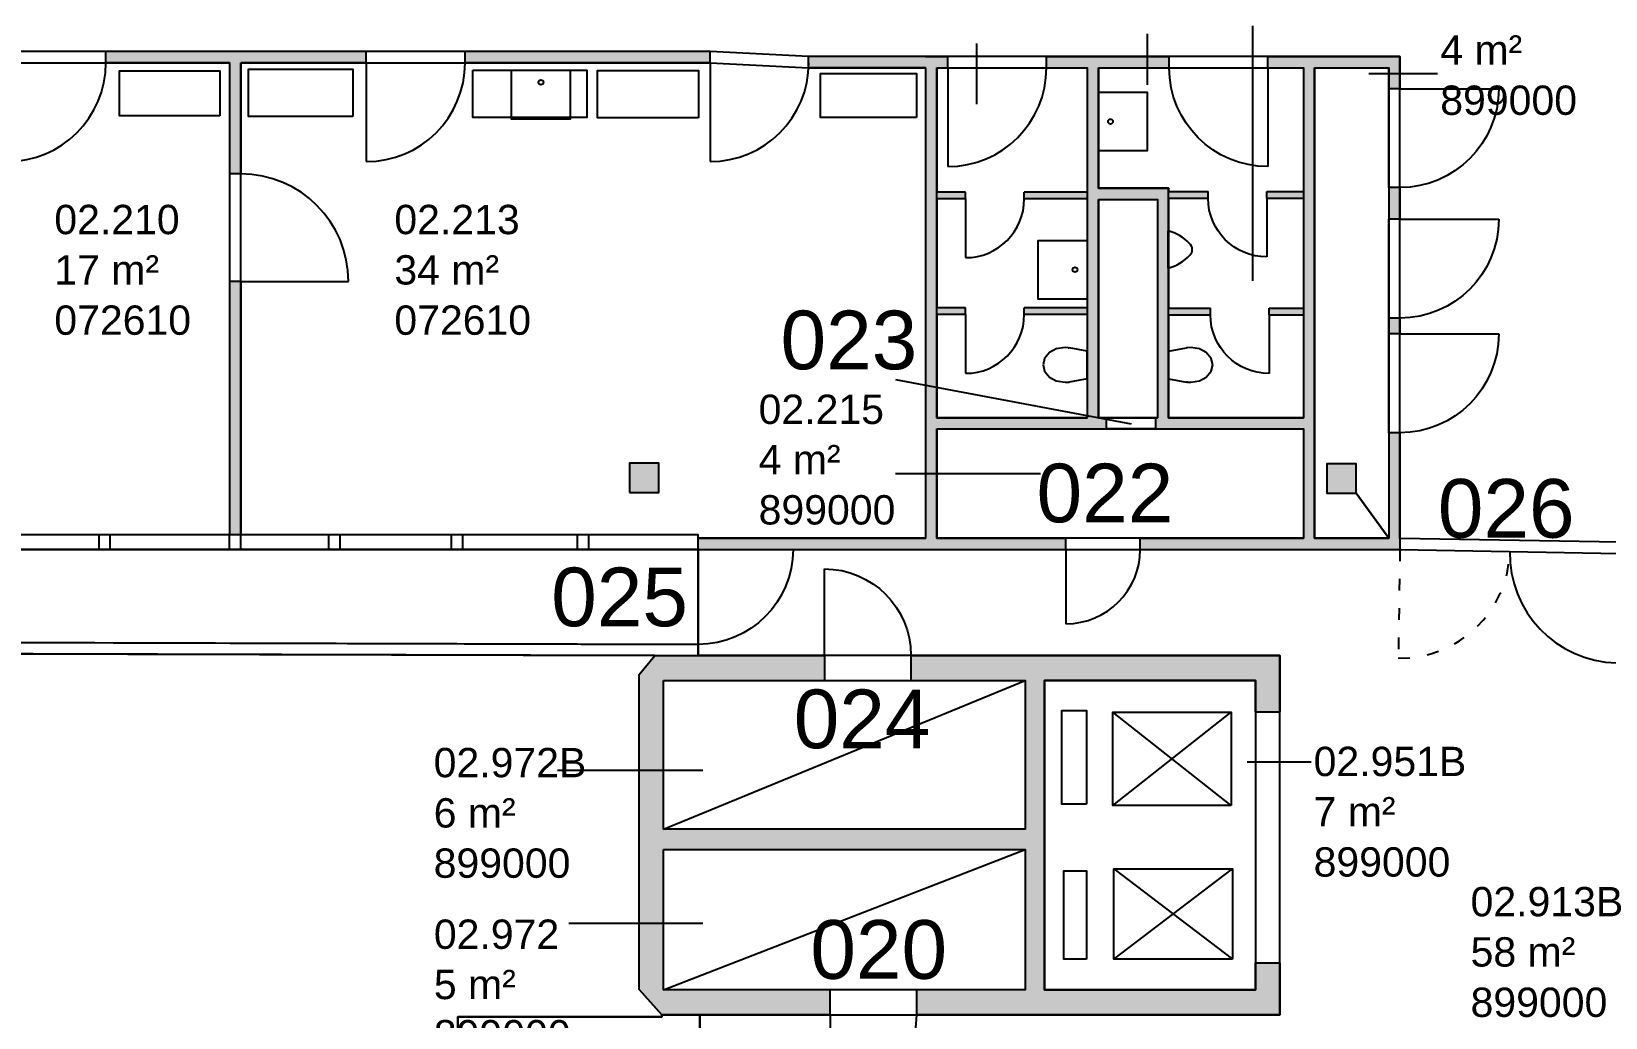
# Model space of a CAD drawing. Header units: metres. Extents: x -1 to 148, y -1 to 108.
# Drawn here: x 28.8 to 44.89, y 52.42 to 62.51 of the extents above; entities that cross this region are included whole.
import ezdxf

# ---------------------------------------------------------------- set-up
doc = ezdxf.new("R2010")
doc.units = ezdxf.units.M
doc.header["$MEASUREMENT"] = 0
doc.linetypes.add('ACAD_ISO03W100', pattern=[30, 12, -18])
doc.layers.get('0').update_dxf_attribs({"linetype": 'CONTINUOUS'})
for name, color, linetype in [('BEMASZUNG', 8, 'CONTINUOUS'), ('Unchanged', 8, 'CONTINUOUS'), ('Unchanged Layer Off', 2, 'CONTINUOUS')]:
    doc.layers.add(name, color=color, linetype=linetype)
doc.styles.add('ARIAL', font='arial.ttf')
doc.dimstyles.new('Meter_Bem', dxfattribs={"dimtxt": 0.35, "dimasz": 0.015, "dimexe": 0, "dimexo": 0.1, "dimgap": 0.05, "dimtad": 1, "dimzin": 0, "dimdsep": 46, "dimtxsty": 'ARIAL', "dimblk1": 'mass1', "dimblk2": 'mass2', "dimsah": 1, "dimcen": 0.125, "dimse1": 1, "dimse2": 1, "dimclrd": 256, "dimclre": 1, "dimclrt": 256, "dimazin": 0, "dimtp": 102033525.0, "dimtm": 1, "dimtfac": 1, "dimtix": 1, "dimtmove": 2, "dimatfit": 3, "dimldrblk": 'mass2', "dimfxl": 1, "dimtolj": 1, "dimtzin": 0, "dimlwd": -1, "dimarcsym": 0})

# ---------------------------------------------------------------- blocks, each defined once
blk = doc.blocks.new('Tuer')
at = {"layer": 'Unchanged'}
blk.add_line((0, 0), (0, 0.82), dxfattribs=at)
blk.add_arc((0, 0), 0.82, 90, 180, dxfattribs=at)
blk = doc.blocks.new('Ausgussbecken')
at = {"layer": 'Unchanged'}
blk.add_lwpolyline([(-0.185, 0), (0.415, 0), (0.415, -0.5), (-0.185, -0.5)], close=True, dxfattribs=at)
at = {"layer": 'Unchanged', "linetype": 'Continuous'}
blk.add_circle((0.115, -0.124), 0.0253, dxfattribs=at)
blk = doc.blocks.new('WC')
at = {"layer": 'Unchanged', "linetype": 'Continuous'}
for p, q in [((-0.141, 0), (-0.176, -0.182)), ((0.141, 0), (-0.141, 0)), ((0.141, 0), (0.176, -0.182)), ((-0.176, -0.194), (-0.177, -0.226)), ((-0.177, -0.226), (-0.163, -0.315)), ((-0.176, -0.194), (-0.176, -0.182)), ((-0.163, -0.315), (-0.126, -0.385)), ((0.126, -0.385), (0.163, -0.315)), ((0.163, -0.315), (0.177, -0.226)), ((0.176, -0.194), (0.176, -0.182)), ((0.177, -0.226), (0.176, -0.194)), ((-0.126, -0.385), (-0.065, -0.436)), ((-0.065, -0.436), (0, -0.451)), ((0, -0.451), (0.065, -0.436)), ((0.065, -0.436), (0.126, -0.385))]:
    blk.add_line(p, q, dxfattribs=at)
blk = doc.blocks.new('Urinal')
at = {"layer": 'Unchanged', "linetype": 'Continuous'}
blk.add_line((-0.19, 0), (0.19, 0), dxfattribs=at)
for centre, radius, start, end in [((0.239, 0.104), 0.441, 193.5791, 227.6623), ((-0.239, 0.104), 0.441, 313.1365, 346.4209), ((0, -0.164), 0.0828, 225.0232, 318.9322)]:
    blk.add_arc(centre, radius, start, end, dxfattribs=at)
blk = doc.blocks.new('Raumstempel')
at = {"layer": 'Unchanged', "linetype": 'ByBlock', "style": 'ARIAL'}
for tag, p in [('HOERSAALNUMMER', (0, 1.029)), ('ANZAHL PLAETZE', (0, 0.514)), ('RAUMNUMMER', (0, 0)), ('FLÄCHE', (0, -0.514)), ('INSTITUTSNUMMER1', (0, -1.029)), ('INSTITUTSNUMMER2', (0, -1.543))]:
    blk.add_attdef(tag, p, '', height=0.3, dxfattribs=at)
blk = doc.blocks.new('mass1')
at = {"layer": 'Unchanged'}
for p, q in [((0, 25.5), (0, -12.75)), ((-5, -5), (5, 5)), ((-5, 0), (5, 0))]:
    blk.add_line(p, q, dxfattribs=at)
blk = doc.blocks.new('mass2')
at = {"layer": 'Unchanged'}
for p, q in [((0, -25.5), (0, 12.75)), ((5, 5), (-5, -5)), ((5, 0), (-5, 0))]:
    blk.add_line(p, q, dxfattribs=at)
blk = doc.blocks.new('*D12')
at = {"layer": 'BEMASZUNG', "transparency": 16777216}
blk.add_line((-1, 1.015), (-1, 106.295), dxfattribs=at)
at = {"layer": 'BEMASZUNG', "transparency": 16777216, "xscale": 0.015, "yscale": 0.015, "zscale": 0.015}
for name, p, rotation in [('mass2', (-1, 106.31), 90), ('mass1', (-1, 1), 270)]:
    blk.add_blockref(name, p, dxfattribs=dict(at, rotation=rotation))
at = {"layer": 'BEMASZUNG', "transparency": 16777216, "insert": (-1.229, 53.655), "char_height": 0.35, "attachment_point": 5, "rotation": 90, "style": 'ARIAL'}
blk.add_mtext('\\A1;105.31', dxfattribs=at)

msp = doc.modelspace()

# ---------------------------------------------------------------- hatches: boundary and pattern name
at = {"layer": 'Unchanged'}
h = msp.add_hatch(color=256, dxfattribs=at)
h.paths.add_polyline_path([(32.221, 62.301), (29.558, 62.301), (29.558, 62.186), (30.824, 62.186), (30.824, 61.05), (30.939, 61.05), (30.939, 62.186), (32.221, 62.186)])
h.paths.add_polyline_path([(35.736, 62.301), (33.231, 62.301), (33.231, 62.186), (35.736, 62.186)])
h.paths.add_polyline_path([(30.939, 59.95), (30.824, 59.95), (30.824, 57.36), (30.939, 57.36)])
h = msp.add_hatch(color=256, dxfattribs=at)
h.paths.add_polyline_path([(41.803, 58.557), (40.425, 58.557), (40.425, 59.609), (40.853, 59.609), (40.853, 59.679), (40.425, 59.679), (40.425, 60.802), (40.829, 60.802), (40.829, 60.872), (40.425, 60.872), (40.425, 60.903), (39.707, 60.903), (39.707, 62.135), (40.431, 62.135), (40.431, 62.25), (39.176, 62.25), (39.176, 62.135), (39.592, 62.135), (39.592, 60.864), (38.949, 60.864), (38.949, 60.794), (39.592, 60.794), (39.592, 59.681), (38.949, 59.681), (38.949, 59.611), (39.592, 59.611), (39.592, 58.557), (38.054, 58.557), (38.054, 59.611), (38.349, 59.611), (38.349, 59.681), (38.054, 59.681), (38.054, 60.794), (38.349, 60.794), (38.349, 60.864), (38.054, 60.864), (38.054, 62.135), (38.166, 62.135), (38.166, 62.25), (37.939, 62.25), (36.744, 62.25), (36.744, 62.135), (37.939, 62.135), (37.939, 57.325), (35.614, 57.325), (35.614, 57.21), (39.375, 57.21), (39.375, 57.325), (38.054, 57.325), (38.054, 58.442), (39.788, 58.442), (39.788, 58.557), (39.707, 58.557), (39.707, 60.788), (40.31, 60.788), (40.31, 58.557), (40.295, 58.557), (40.295, 58.442), (41.803, 58.442), (41.803, 57.325), (40.135, 57.325), (40.135, 57.21), (42.791, 57.21), (42.791, 58.404), (42.676, 58.404), (42.676, 57.325), (41.918, 57.325), (41.918, 62.135), (42.676, 62.135), (42.676, 61.921), (42.791, 61.921), (42.791, 62.25), (41.441, 62.25), (41.441, 62.135), (41.803, 62.135), (41.803, 60.872), (41.429, 60.872), (41.429, 60.802), (41.803, 60.802), (41.803, 59.679), (41.453, 59.679), (41.453, 59.609), (41.803, 59.609)])
h.paths.add_polyline_path([(42.791, 59.414), (42.791, 59.576), (42.676, 59.576), (42.676, 59.414)])
h.paths.add_polyline_path([(42.791, 60.911), (42.676, 60.911), (42.676, 60.586), (42.791, 60.586)], flags=17)
for points in [[(35.211, 57.793), (35.211, 58.093), (34.911, 58.093), (34.911, 57.793)], [(42.344, 57.786), (42.344, 58.086), (42.044, 58.086), (42.044, 57.786)], [(35.259, 54.14), (35.259, 54.349), (35.259, 55.869), (35.614, 55.869), (35.614, 56.126), (35.171, 56.125), (35.011, 55.932), (35.011, 52.711), (35.242, 52.45), (35.633, 52.45), (35.633, 52.706), (35.259, 52.706)]]:
    msp.add_hatch(color=256, dxfattribs=at).paths.add_polyline_path(points)
h = msp.add_hatch(color=256, dxfattribs=at)
h.paths.add_polyline_path([(41.563, 52.981), (41.315, 52.981), (41.315, 52.706), (39.157, 52.706), (39.157, 55.869), (41.315, 55.869), (41.315, 55.55), (41.563, 55.55), (41.563, 56.126), (37.79, 56.126), (37.79, 55.869), (38.958, 55.869), (38.958, 54.349), (35.259, 54.349), (35.259, 54.14), (38.958, 54.14), (38.958, 52.706), (37.85, 52.706), (37.85, 52.45), (41.563, 52.45)])
h.paths.add_polyline_path([(36.905, 56.126), (35.614, 56.126), (35.614, 55.869), (36.905, 55.869)], flags=17)
h.paths.add_polyline_path([(36.965, 52.706), (35.633, 52.706), (35.633, 52.45), (36.965, 52.45)])

# ---------------------------------------------------------------- linework, layer by layer
for p, q in [((40.206, 62.482), (40.206, 61.961)), ((41.283, 62.564), (41.283, 59.956)), ((29.558, 62.186), (29.558, 62.301)), ((32.221, 62.301), (29.558, 62.301)), ((32.221, 62.186), (32.221, 62.301)), ((35.736, 62.301), (33.231, 62.301)), ((33.231, 62.186), (33.231, 62.301)), ((35.736, 62.186), (35.736, 62.301)), ((38.461, 62.384), (38.461, 61.765)), ((30.824, 62.186), (29.558, 62.186)), ((30.824, 62.186), (30.824, 61.05)), ((30.939, 62.186), (30.939, 61.05)), ((32.221, 62.186), (30.939, 62.186)), ((35.736, 62.186), (33.231, 62.186)), ((37.939, 62.25), (36.744, 62.25)), ((36.744, 62.135), (36.744, 62.25)), ((37.939, 62.135), (36.744, 62.135)), ((37.939, 62.25), (38.166, 62.25)), ((37.939, 62.135), (37.939, 57.325)), ((38.054, 62.135), (38.054, 60.864)), ((38.054, 62.135), (38.166, 62.135)), ((38.166, 62.135), (38.166, 62.25)), ((39.176, 62.135), (39.176, 62.25)), ((39.176, 62.25), (40.431, 62.25)), ((39.176, 62.135), (39.592, 62.135)), ((39.592, 62.135), (39.592, 60.864)), ((39.707, 62.135), (39.707, 60.903)), ((39.707, 62.135), (40.431, 62.135)), ((40.431, 62.135), (40.431, 62.25)), ((41.441, 62.135), (41.441, 62.25)), ((41.441, 62.25), (42.791, 62.25)), ((41.441, 62.135), (41.803, 62.135)), ((41.803, 62.135), (41.803, 60.872)), ((41.918, 62.135), (41.918, 57.325)), ((41.918, 62.135), (42.676, 62.135)), ((42.676, 61.921), (42.676, 62.135)), ((42.791, 62.25), (42.791, 61.921)), ((43.175, 62.075), (42.474, 62.075)), ((42.791, 61.921), (42.676, 61.921)), ((42.676, 60.911), (42.676, 61.921)), ((30.939, 61.05), (30.824, 61.05)), ((38.349, 60.864), (38.054, 60.864)), ((38.349, 60.794), (38.349, 60.864)), ((39.592, 60.864), (38.949, 60.864)), ((38.949, 60.794), (38.949, 60.864)), ((39.707, 60.903), (40.425, 60.903)), ((40.425, 60.903), (40.425, 60.872)), ((40.425, 60.872), (40.829, 60.872)), ((40.829, 60.802), (40.829, 60.872)), ((41.429, 60.802), (41.429, 60.872)), ((41.429, 60.872), (41.803, 60.872)), ((42.791, 60.911), (42.676, 60.911)), ((42.676, 60.911), (42.676, 60.586)), ((42.791, 60.911), (42.791, 60.586)), ((38.349, 60.794), (38.054, 60.794)), ((38.054, 60.794), (38.054, 59.681)), ((39.592, 60.794), (38.949, 60.794)), ((39.592, 60.794), (39.592, 59.681)), ((39.707, 60.788), (40.31, 60.788)), ((39.707, 60.788), (39.707, 58.557)), ((40.31, 60.788), (40.31, 58.557)), ((40.425, 60.802), (40.829, 60.802)), ((40.425, 60.802), (40.425, 59.679)), ((41.429, 60.802), (41.803, 60.802)), ((41.803, 60.802), (41.803, 59.679)), ((42.791, 60.586), (42.676, 60.586)), ((42.676, 59.576), (42.676, 60.586)), ((30.939, 59.95), (30.824, 59.95)), ((30.824, 59.95), (30.824, 57.36)), ((30.939, 59.95), (30.939, 57.36)), ((38.349, 59.681), (38.054, 59.681)), ((38.349, 59.611), (38.054, 59.611)), ((38.054, 59.611), (38.054, 58.557)), ((38.349, 59.611), (38.349, 59.681)), ((39.592, 59.681), (38.949, 59.681)), ((38.949, 59.611), (38.949, 59.681)), ((39.592, 59.611), (38.949, 59.611)), ((39.592, 59.611), (39.592, 58.557)), ((40.425, 59.679), (40.853, 59.679)), ((40.425, 59.609), (40.853, 59.609)), ((40.425, 59.609), (40.425, 58.557)), ((40.853, 59.609), (40.853, 59.679)), ((41.453, 59.609), (41.453, 59.679)), ((41.453, 59.679), (41.803, 59.679)), ((41.453, 59.609), (41.803, 59.609)), ((41.803, 59.609), (41.803, 58.557)), ((42.791, 59.576), (42.676, 59.576)), ((42.676, 59.414), (42.676, 59.576)), ((42.791, 59.576), (42.791, 59.414)), ((42.791, 59.414), (42.676, 59.414)), ((42.676, 58.404), (42.676, 59.414)), ((38.054, 58.557), (39.592, 58.557)), ((38.054, 58.442), (39.788, 58.442)), ((38.054, 58.442), (38.054, 57.325)), ((39.707, 58.557), (39.788, 58.557)), ((39.788, 58.557), (39.788, 58.442)), ((39.788, 58.557), (40.295, 58.557)), ((40.295, 58.442), (39.788, 58.442)), ((40.295, 58.442), (40.295, 58.557)), ((40.295, 58.557), (40.31, 58.557)), ((40.295, 58.442), (41.803, 58.442)), ((40.425, 58.557), (41.803, 58.557)), ((41.803, 58.442), (41.803, 57.325)), ((42.791, 58.404), (42.676, 58.404)), ((42.676, 58.404), (42.676, 57.325)), ((42.791, 58.404), (42.791, 57.21)), ((37.632, 57.985), (39.116, 57.985)), ((30.939, 57.36), (27.31, 57.36)), ((29.488, 57.21), (29.488, 57.36)), ((29.603, 57.21), (29.603, 57.36)), ((30.824, 57.21), (30.824, 57.36)), ((30.939, 57.36), (30.824, 57.36)), ((35.614, 57.36), (30.939, 57.36)), ((30.939, 57.21), (30.939, 57.36)), ((31.838, 57.21), (31.838, 57.36)), ((31.953, 57.21), (31.953, 57.36)), ((33.093, 57.21), (33.093, 57.36)), ((33.208, 57.21), (33.208, 57.36)), ((34.38, 57.21), (34.38, 57.36)), ((34.495, 57.21), (34.495, 57.36)), ((35.614, 57.21), (35.614, 57.36)), ((35.614, 57.325), (37.939, 57.325)), ((38.054, 57.325), (39.375, 57.325)), ((39.375, 57.21), (39.375, 57.325)), ((40.135, 57.21), (40.135, 57.325)), ((40.135, 57.325), (41.803, 57.325)), ((41.918, 57.325), (42.676, 57.325)), ((30.939, 57.21), (27.31, 57.21)), ((35.614, 57.21), (30.939, 57.21)), ((35.614, 57.21), (39.375, 57.21)), ((35.614, 57.21), (35.614, 56.239)), ((40.135, 57.21), (42.791, 57.21)), ((4.652, 56.208), (35.171, 56.125)), ((4.767, 56.323), (35.614, 56.239)), ((35.614, 56.239), (35.614, 56.126)), ((35.011, 55.932), (35.171, 56.125)), ((35.171, 56.125), (35.614, 56.126)), ((35.614, 56.126), (36.905, 56.126)), ((36.905, 56.126), (36.905, 55.869)), ((37.79, 56.126), (37.79, 55.869)), ((37.79, 56.126), (41.563, 56.126)), ((35.259, 54.349), (35.259, 55.869)), ((35.259, 55.869), (35.614, 55.869)), ((35.259, 54.349), (38.958, 55.869)), ((35.614, 55.869), (36.905, 55.869)), ((36.905, 55.869), (37.79, 55.869)), ((37.79, 55.869), (38.958, 55.869)), ((38.958, 55.869), (38.958, 54.349)), ((41.066, 54.59), (39.855, 55.547)), ((39.855, 54.59), (41.066, 55.547)), ((41.315, 55.55), (41.563, 55.55)), ((41.315, 55.55), (41.315, 52.981)), ((34.177, 54.952), (35.661, 54.952)), ((41.228, 55.038), (41.884, 55.038)), ((38.958, 54.349), (35.259, 54.349)), ((35.259, 52.706), (35.259, 54.14)), ((35.259, 54.14), (38.958, 54.14)), ((35.259, 52.706), (38.958, 54.14)), ((38.958, 54.14), (38.958, 52.706)), ((39.866, 53.944), (41.078, 53.02)), ((39.866, 53.02), (41.078, 53.944)), ((35.661, 53.384), (34.291, 53.384)), ((41.315, 52.981), (41.563, 52.981)), ((35.011, 52.711), (35.242, 52.45)), ((35.633, 52.706), (35.259, 52.706)), ((36.965, 52.706), (35.633, 52.706)), ((36.965, 52.45), (36.965, 52.706)), ((37.85, 52.706), (36.965, 52.706)), ((37.85, 52.45), (37.85, 52.706)), ((38.958, 52.706), (37.85, 52.706)), ((35.242, 52.429), (33.158, 52.429)), ((33.158, 52.429), (33.158, 23.909)), ((35.242, 52.45), (35.242, 52.429)), ((35.242, 52.45), (35.633, 52.45)), ((35.633, 52.314), (35.633, 52.45))]:
    msp.add_line(p, q, dxfattribs=at)
at = {"layer": 'Unchanged', "linetype": 'ACAD_ISO03W100', "ltscale": 0.01}
msp.add_line((42.791, 57.21), (42.773, 56.099), dxfattribs=at)
at = {"layer": 'Unchanged'}
for points in [[(30.724, 61.645), (29.696, 61.645), (29.696, 62.105), (30.724, 62.105)], [(32.085, 61.639), (31.017, 61.639), (31.017, 62.123), (32.085, 62.123)], [(33.309, 62.111), (34.475, 62.111), (34.475, 61.626), (33.309, 61.626)], [(35.619, 61.624), (34.586, 61.624), (34.586, 62.107), (35.619, 62.107)], [(37.846, 61.627), (36.865, 61.627), (36.865, 62.077), (37.846, 62.077)], [(34.911, 57.793), (35.211, 57.793), (35.211, 58.093), (34.911, 58.093)], [(42.044, 57.786), (42.344, 57.786), (42.344, 58.086), (42.044, 58.086)], [(39.587, 54.606), (39.332, 54.606), (39.332, 55.563), (39.587, 55.563)], [(41.066, 54.59), (39.855, 54.59), (39.855, 55.547), (41.066, 55.547)], [(39.585, 53.02), (39.355, 53.02), (39.355, 53.924), (39.585, 53.924)], [(41.078, 53.02), (39.866, 53.02), (39.866, 53.944), (41.078, 53.944)]]:
    msp.add_lwpolyline(points, close=True, dxfattribs=at)
for points in [[(41.563, 56.126), (41.563, 55.55)], [(35.011, 52.711), (35.011, 55.932)], [(41.315, 55.55), (41.315, 55.869), (39.157, 55.869), (39.157, 52.706), (41.315, 52.706), (41.315, 52.981)], [(41.563, 52.981), (41.563, 52.45), (37.85, 52.45)], [(36.965, 52.45), (35.633, 52.45)]]:
    msp.add_lwpolyline(points, dxfattribs=at)
at = {"layer": 'Unchanged', "linetype": 'ACAD_ISO03W100', "ltscale": 0.01}
msp.add_arc((42.797, 57.216), 1.117, 268.7442, 358.7442, dxfattribs=at)
at = {"layer": 'Unchanged'}
msp.add_arc((45.031, 57.167), 1.117, 178.7442, 268.7442, dxfattribs=at)
at = {"layer": 'Unchanged Layer Off'}
msp.add_line((37.632, 58.949), (40.042, 58.495), dxfattribs=at)
at = {"layer": 'Unchanged Layer Off', "flags": 128}
for points in [[(45.031, 80.076), (45.031, 57.284), (42.791, 57.323), (42.791, 62.25), (36.744, 62.25), (35.736, 62.301), (6.92, 62.301), (5.91, 62.301), (5.839, 62.301), (5.828, 64.589)], [(44.893, 51.343), (42.753, 51.351), (35.633, 51.376), (35.633, 52.45), (35.242, 52.45), (35.011, 52.711), (35.011, 55.932), (35.171, 56.125), (4.652, 56.208), (4.652, 58.576), (4.532, 58.576), (4.532, 58.223), (4.421, 58.114), (4.421, 57.237), (4.565, 57.092), (4.565, 52.337), (3.683, 51.444), (2.097, 51.444), (1.252, 52.303), (1.252, 57.042), (1.35, 57.136), (1.35, 58.088), (1, 58.433), (1, 72.106)], [(44.893, 51.343), (42.753, 51.351), (35.633, 51.376), (35.633, 52.45), (41.563, 52.45), (41.563, 56.126), (35.614, 56.126), (35.614, 57.21), (35.614, 57.21), (42.791, 57.21), (45.031, 57.167)], [(33.158, 23.909), (33.158, 52.429), (35.242, 52.429), (35.242, 52.45), (35.633, 52.45), (35.633, 51.376), (42.753, 51.351), (44.893, 51.343)]]:
    msp.add_lwpolyline(points, dxfattribs=at)
for points in [[(27.31, 62.186), (30.824, 62.186), (30.824, 57.36), (27.31, 57.36), (27.683, 57.79), (27.983, 57.79), (27.983, 58.09), (27.683, 58.09), (27.683, 57.79), (27.31, 57.36)], [(30.939, 62.186), (32.221, 62.186), (33.231, 62.186), (35.736, 62.186), (36.744, 62.135), (37.939, 62.135), (37.939, 57.325), (35.614, 57.325), (35.614, 57.36), (30.939, 57.36)], [(38.054, 62.135), (39.592, 62.135), (39.592, 58.557), (38.054, 58.557), (38.054, 62.135)], [(39.707, 62.135), (41.803, 62.135), (41.803, 58.557), (40.425, 58.557), (40.425, 60.903), (39.707, 60.903)], [(41.918, 62.135), (42.676, 62.135), (42.676, 57.325), (42.344, 57.786), (42.344, 58.086), (42.044, 58.086), (42.044, 57.786), (42.344, 57.786), (42.676, 57.325), (41.918, 57.325)], [(39.707, 60.788), (40.31, 60.788), (40.31, 58.557), (39.707, 58.557), (39.707, 60.788)], [(4.767, 58.576), (5.725, 58.576), (5.725, 57.21), (35.614, 57.21), (35.614, 56.239), (4.767, 56.323), (4.767, 58.576)], [(38.054, 58.442), (41.803, 58.442), (41.803, 57.325), (38.054, 57.325), (38.054, 58.442)], [(35.259, 55.869), (38.958, 55.869), (38.958, 54.349), (35.259, 54.349), (35.259, 55.869)], [(39.157, 55.869), (41.315, 55.869), (41.315, 52.706), (39.157, 52.706), (39.157, 55.869)], [(35.259, 54.14), (38.958, 54.14), (38.958, 52.706), (35.259, 52.706), (35.259, 54.14)]]:
    msp.add_lwpolyline(points, close=True, dxfattribs=at)

# ---------------------------------------------------------------- block references
ref = msp.add_blockref('Raumstempel', (43.203, 63.197))
ref.add_attrib('RAUMNUMMER', '02.974B', (43.203, 62.683), dxfattribs={"layer": 'Unchanged', "color": 0, "linetype": 'ByBlock', "height": 0.3, "style": 'ARIAL'})
ref.add_attrib('FLÄCHE_NGF', '4 m²', (43.203, 62.168), dxfattribs={"layer": 'Unchanged', "color": 0, "linetype": 'ByBlock', "height": 0.3, "style": 'ARIAL'})
ref.add_attrib('NUTZER_1', '899000', (43.203, 61.654), dxfattribs={"layer": 'Unchanged', "color": 0, "linetype": 'ByBlock', "height": 0.3, "style": 'ARIAL'})
for p, xscale, yscale, zscale, rotation in [((28.548, 62.186), 1.231707317073273, 1.231707317073273, 1.231707317073273, 180), ((32.221, 62.186), 1.231707317073273, 1.231707317073273, 1.231707317073273, 180), ((35.736, 62.186), 1.231707317073273, 1.231707317073273, 1.231707317073273, 180), ((38.166, 62.135), 1.23170731707326, 1.23170731707326, 1.23170731707326, 180.0000000000021), ((41.441, 62.135), -1.23170731707326, 1.231707317073279, 1.231707317073278, 180), ((42.791, 61.921), -1.231707317073276, 1.231707317073294, 1.231707317073293, 269.9999999969405), ((30.939, 59.95), 1.341463414634251, 1.341463414634251, 1.341463414634251, 270), ((38.349, 60.794), 0.7317073170732158, 0.7317073170732158, 0.7317073170732158, 180), ((41.429, 60.802), -0.7317073170732158, 0.7317073170732371, 0.7317073170732374, 180), ((42.791, 60.586), -1.231707317073276, 1.231707317073294, 1.231707317073293, 269.9999999969405), ((38.349, 59.611), 0.7317073170732158, 0.7317073170732158, 0.7317073170732158, 180), ((41.453, 59.609), -0.7317073170732158, 0.7317073170732371, 0.7317073170732374, 180), ((42.791, 59.414), -1.231707317073276, 1.231707317073294, 1.231707317073293, 269.9999999969405), ((35.614, 57.21), -1.183692657763316, 1.18369265776333, 1.18369265776333, 270), ((39.375, 57.21), 0.9268292682927495, 0.9268292682927495, 0.9268292682927495, 180), ((36.965, 52.45), 1.079268292682997, 1.079268292682997, 1.079268292682997, 180)]:
    msp.add_blockref('Tuer', p, dxfattribs=dict(xscale=xscale, yscale=yscale, zscale=zscale, rotation=rotation))
msp.add_blockref('Ausgussbecken', (33.892, 62.111))
for name, p, rotation in [('Ausgussbecken', (39.707, 61.471), 90), ('Ausgussbecken', (39.592, 60.186), 270), ('Urinal', (40.42, 60.277), 89.99999999999436), ('WC', (39.592, 59.097), 270), ('WC', (40.425, 59.097), 90)]:
    msp.add_blockref(name, p, dxfattribs=dict(rotation=rotation))
ref = msp.add_blockref('Raumstempel', (29.031, 60.948))
ref.add_attrib('RAUMNUMMER', '02.210', (29.031, 60.434), dxfattribs={"layer": 'Unchanged', "color": 0, "linetype": 'ByBlock', "height": 0.3, "style": 'ARIAL'})
ref.add_attrib('FLÄCHE_NGF', '17 m²', (29.031, 59.919), dxfattribs={"layer": 'Unchanged', "color": 0, "linetype": 'ByBlock', "height": 0.3, "style": 'ARIAL'})
ref.add_attrib('NUTZER_1', '072610', (29.031, 59.405), dxfattribs={"layer": 'Unchanged', "color": 0, "linetype": 'ByBlock', "height": 0.3, "style": 'ARIAL'})
ref = msp.add_blockref('Raumstempel', (32.508, 60.948))
ref.add_attrib('RAUMNUMMER', '02.213', (32.508, 60.434), dxfattribs={"layer": 'Unchanged', "color": 0, "linetype": 'ByBlock', "height": 0.3, "style": 'ARIAL'})
ref.add_attrib('FLÄCHE_NGF', '34 m²', (32.508, 59.919), dxfattribs={"layer": 'Unchanged', "color": 0, "linetype": 'ByBlock', "height": 0.3, "style": 'ARIAL'})
ref.add_attrib('NUTZER_1', '072610', (32.508, 59.405), dxfattribs={"layer": 'Unchanged', "color": 0, "linetype": 'ByBlock', "height": 0.3, "style": 'ARIAL'})
ref = msp.add_blockref('Raumstempel', (36.233, 59.008))
ref.add_attrib('RAUMNUMMER', '02.215', (36.233, 58.493), dxfattribs={"layer": 'Unchanged', "color": 0, "linetype": 'ByBlock', "height": 0.3, "style": 'ARIAL'})
ref.add_attrib('FLÄCHE_NGF', '4 m²', (36.233, 57.979), dxfattribs={"layer": 'Unchanged', "color": 0, "linetype": 'ByBlock', "height": 0.3, "style": 'ARIAL'})
ref.add_attrib('NUTZER_1', '899000', (36.233, 57.465), dxfattribs={"layer": 'Unchanged', "color": 0, "linetype": 'ByBlock', "height": 0.3, "style": 'ARIAL'})
at = {"xscale": -1.079268292682997, "yscale": 1.079268292683018, "zscale": 1.079268292683018}
msp.add_blockref('Tuer', (36.905, 56.126), dxfattribs=at)
ref = msp.add_blockref('Raumstempel', (32.91, 55.394))
ref.add_attrib('RAUMNUMMER', '02.972B', (32.91, 54.88), dxfattribs={"layer": 'Unchanged', "color": 0, "linetype": 'ByBlock', "height": 0.3, "style": 'ARIAL'})
ref.add_attrib('FLÄCHE_NGF', '6 m²', (32.91, 54.366), dxfattribs={"layer": 'Unchanged', "color": 0, "linetype": 'ByBlock', "height": 0.3, "style": 'ARIAL'})
ref.add_attrib('NUTZER_1', '899000', (32.91, 53.852), dxfattribs={"layer": 'Unchanged', "color": 0, "linetype": 'ByBlock', "height": 0.3, "style": 'ARIAL'})
ref = msp.add_blockref('Raumstempel', (41.908, 55.406))
ref.add_attrib('RAUMNUMMER', '02.951B', (41.908, 54.892), dxfattribs={"layer": 'Unchanged', "color": 0, "linetype": 'ByBlock', "height": 0.3, "style": 'ARIAL'})
ref.add_attrib('FLÄCHE_NGF', '7 m²', (41.908, 54.378), dxfattribs={"layer": 'Unchanged', "color": 0, "linetype": 'ByBlock', "height": 0.3, "style": 'ARIAL'})
ref.add_attrib('NUTZER_1', '899000', (41.908, 53.864), dxfattribs={"layer": 'Unchanged', "color": 0, "linetype": 'ByBlock', "height": 0.3, "style": 'ARIAL'})
ref = msp.add_blockref('Raumstempel', (43.513, 53.972))
ref.add_attrib('RAUMNUMMER', '02.913B', (43.513, 53.458), dxfattribs={"layer": 'Unchanged', "color": 0, "linetype": 'ByBlock', "height": 0.3, "style": 'ARIAL'})
ref.add_attrib('FLÄCHE_NGF', '58 m²', (43.513, 52.944), dxfattribs={"layer": 'Unchanged', "color": 0, "linetype": 'ByBlock', "height": 0.3, "style": 'ARIAL'})
ref.add_attrib('NUTZER_1', '899000', (43.513, 52.429), dxfattribs={"layer": 'Unchanged', "color": 0, "linetype": 'ByBlock', "height": 0.3, "style": 'ARIAL'})
ref = msp.add_blockref('Raumstempel', (32.912, 53.64))
ref.add_attrib('RAUMNUMMER', '02.972 ', (32.912, 53.125), dxfattribs={"layer": 'Unchanged', "color": 0, "linetype": 'ByBlock', "height": 0.3, "style": 'ARIAL'})
ref.add_attrib('FLÄCHE_NGF', '5 m²', (32.912, 52.611), dxfattribs={"layer": 'Unchanged', "color": 0, "linetype": 'ByBlock', "height": 0.3, "style": 'ARIAL'})
ref.add_attrib('NUTZER_1', '899000', (32.912, 52.097), dxfattribs={"layer": 'Unchanged', "color": 0, "linetype": 'ByBlock', "height": 0.3, "style": 'ARIAL'})

# ---------------------------------------------------------------- texts
at = {"layer": 'Unchanged Layer Off', "style": 'ARIAL'}
for s, p in [('023', (36.457, 59.052)), ('022', (39.075, 57.487)), ('026', (43.178, 57.33)), ('025', (34.112, 56.424)), ('024', (36.592, 55.177)), ('020', (36.762, 52.819))]:
    msp.add_text(s, height=0.6, dxfattribs=at).set_placement(p)

# ---------------------------------------------------------------- dimensions: what is measured, and where the dimension line sits
at = {"layer": 'BEMASZUNG'}
dim = msp.add_linear_dim(base=(-1, 106.31), p1=(2.008, 1), p2=(35.274, 106.31), angle=90, dimstyle='Meter_Bem', dxfattribs=at)
dim.commit()
dim.dimension.update_dxf_attribs({"geometry": '*D12', "text_midpoint": (-1.229, 53.655)})

doc.saveas('drawing.dxf')
